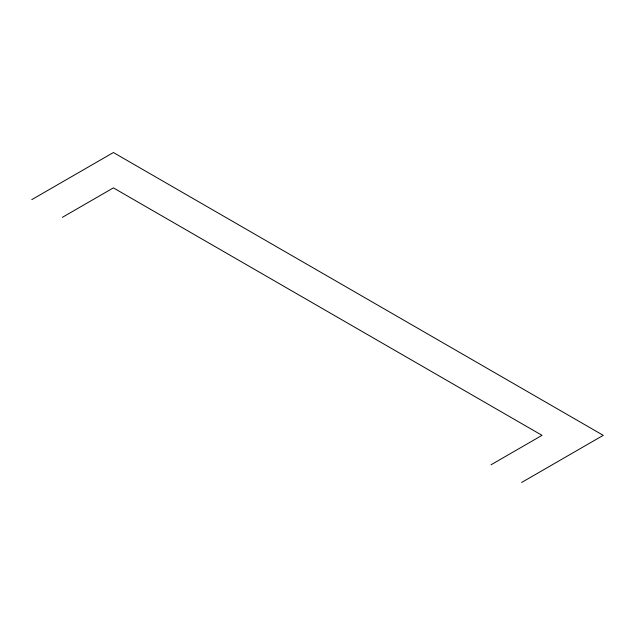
<?xml version="1.0" encoding="UTF-8"?>
<svg xmlns="http://www.w3.org/2000/svg" width="635" height="635" viewBox="0 0 635 635"><rect width="100%" height="100%" fill="white"/><g stroke="black" fill="none" stroke-linecap="round" stroke-linejoin="round"><path stroke-width="0.95" d="M31.75 199.66L113.395 152.527L603.25 435.34L521.605 482.473M62.365 217.337L113.395 187.873L542.02 435.34L490.99 464.804"/></g></svg>
